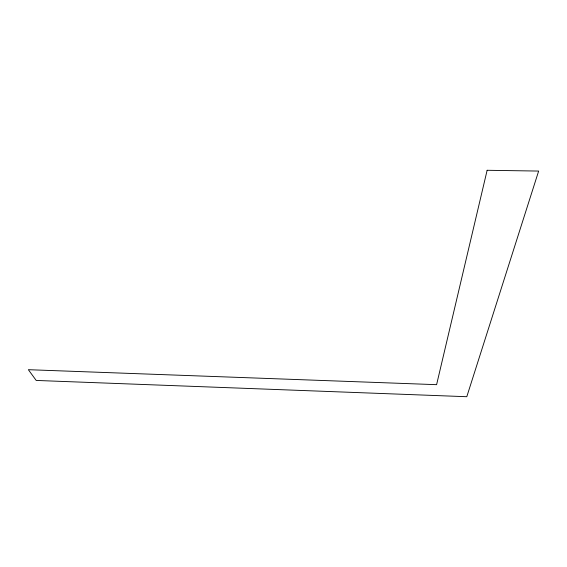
<?xml version="1.0" encoding="UTF-8"?>
<svg xmlns="http://www.w3.org/2000/svg" width="567" height="567" viewBox="0 0 567 567"><rect width="100%" height="100%" fill="white"/><g stroke="black" fill="none" stroke-linecap="round" stroke-linejoin="round"><path stroke-width="0.85" d="M487.131 170.284L436.597 384.674L28.35 369.691L36.203 380.443L466.79 396.716L538.65 171.064L487.131 170.284"/></g></svg>
